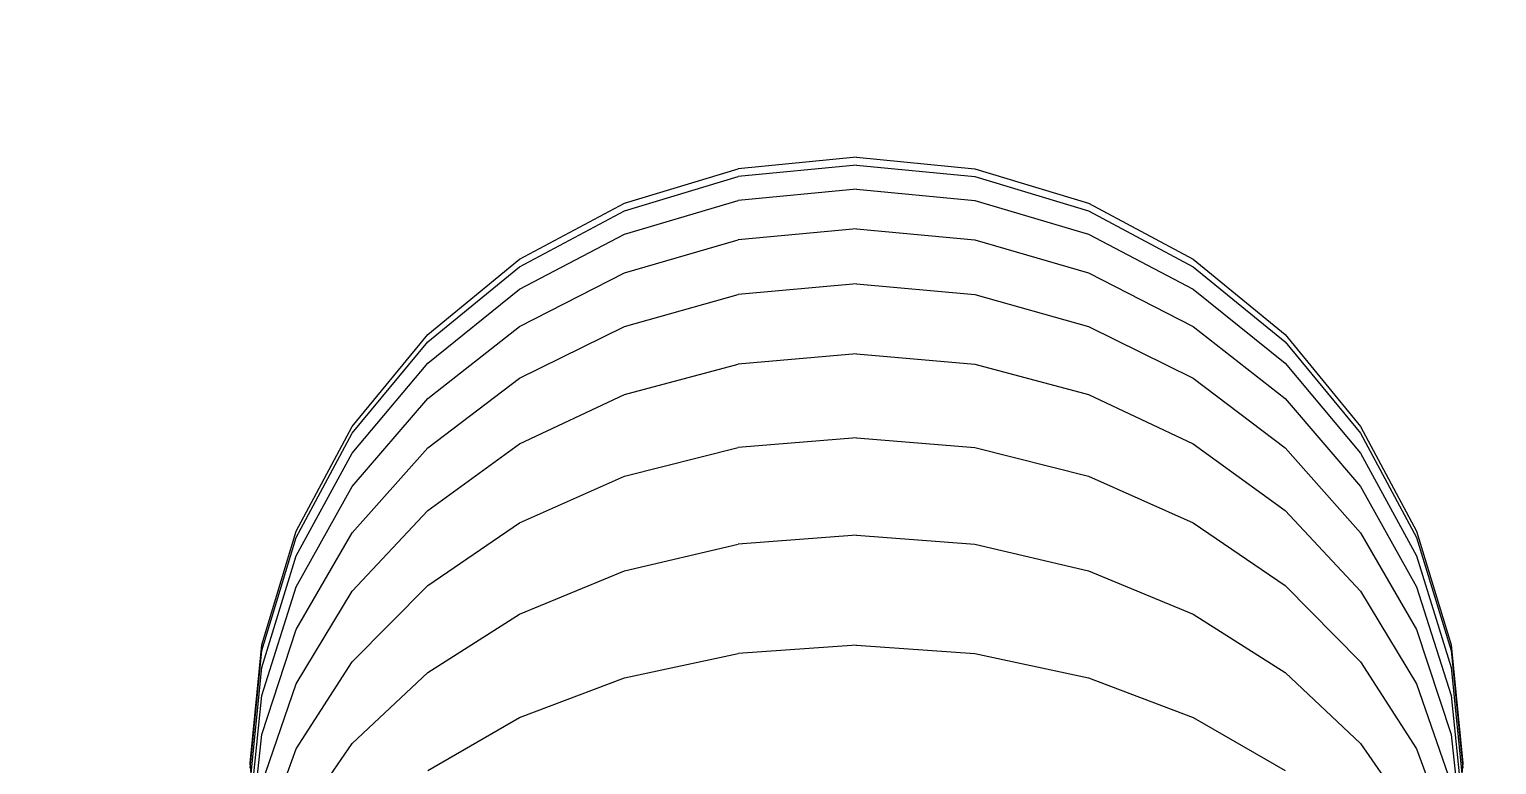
# Model space of a CAD drawing. Extents: x 11992 to 29481, y -6727 to 6811.
# Drawn here: x 12620.1 to 12668.5, y -254.8 to -230.53 of the extents above; entities that cross this region are included whole.
import ezdxf

# ---------------------------------------------------------------- set-up
doc = ezdxf.new("R2010")
doc.units = 0
doc.header["$MEASUREMENT"] = 0
doc.layers.get('0').update_dxf_attribs({"color": 8, "linetype": 'CONTINUOUS'})
doc.layers.add('zoylight 5回路', color=4, linetype='CONTINUOUS')

msp = doc.modelspace()

# ---------------------------------------------------------------- linework, layer by layer
for p, q in [((12647.381, -234.742, -940.523), (12643.479, -235.126, -940.523)), ((12647.381, -234.742, -540.522), (12643.479, -235.126, -540.522)), ((12647.381, -234.742, -940.523), (12651.282, -235.126, -940.523)), ((12647.381, -234.742, -540.522), (12651.282, -235.126, -540.522)), ((12639.727, -236.264, -940.523), (12643.479, -235.126, -940.523)), ((12639.727, -236.264, -540.522), (12643.479, -235.126, -540.522)), ((12647.381, -235.007, -945.914), (12643.479, -235.389, -945.876)), ((12647.381, -235.007, -935.132), (12643.479, -235.389, -935.17)), ((12647.381, -235.007, -545.913), (12643.479, -235.389, -545.876)), ((12647.381, -235.007, -535.132), (12643.479, -235.389, -535.169)), ((12647.381, -235.007, -945.914), (12651.282, -235.389, -945.876)), ((12647.381, -235.007, -935.132), (12651.282, -235.389, -935.17)), ((12647.381, -235.007, -545.913), (12651.282, -235.389, -545.876)), ((12647.381, -235.007, -535.132), (12651.282, -235.389, -535.169)), ((12651.282, -235.126, -940.523), (12655.034, -236.264, -940.523)), ((12651.282, -235.126, -540.522), (12655.034, -236.264, -540.522)), ((12639.727, -236.522, -945.765), (12643.479, -235.389, -945.876)), ((12639.727, -236.522, -935.281), (12643.479, -235.389, -935.17)), ((12639.727, -236.522, -545.764), (12643.479, -235.389, -545.876)), ((12639.727, -236.522, -535.281), (12643.479, -235.389, -535.169)), ((12651.282, -235.389, -945.876), (12655.034, -236.522, -945.765)), ((12651.282, -235.389, -935.17), (12655.034, -236.522, -935.281)), ((12651.282, -235.389, -545.876), (12655.034, -236.522, -545.764)), ((12651.282, -235.389, -535.169), (12655.034, -236.522, -535.281)), ((12639.727, -237.292, -950.956), (12643.479, -236.176, -951.178)), ((12639.727, -237.292, -930.09), (12643.479, -236.176, -929.868)), ((12639.727, -237.292, -550.955), (12643.479, -236.176, -551.177)), ((12639.727, -237.292, -530.089), (12643.479, -236.176, -529.868)), ((12647.381, -235.799, -951.253), (12643.479, -236.176, -951.178)), ((12647.381, -235.799, -929.793), (12643.479, -236.176, -929.868)), ((12647.381, -235.799, -551.252), (12643.479, -236.176, -551.177)), ((12647.381, -235.799, -529.792), (12643.479, -236.176, -529.868)), ((12647.381, -235.799, -951.253), (12651.282, -236.176, -951.178)), ((12647.381, -235.799, -929.793), (12651.282, -236.176, -929.868)), ((12647.381, -235.799, -551.252), (12651.282, -236.176, -551.177)), ((12647.381, -235.799, -529.792), (12651.282, -236.176, -529.868)), ((12651.282, -236.176, -951.178), (12655.034, -237.292, -950.956)), ((12651.282, -236.176, -929.868), (12655.034, -237.292, -930.09)), ((12651.282, -236.176, -551.177), (12655.034, -237.292, -550.955)), ((12651.282, -236.176, -529.868), (12655.034, -237.292, -530.089)), ((12636.269, -238.113, -940.523), (12639.727, -236.264, -940.523)), ((12636.269, -238.113, -540.522), (12639.727, -236.264, -540.522)), ((12636.269, -238.361, -945.583), (12639.727, -236.522, -945.765)), ((12636.269, -238.361, -935.462), (12639.727, -236.522, -935.281)), ((12636.269, -238.361, -545.583), (12639.727, -236.522, -545.764)), ((12636.269, -238.361, -535.462), (12639.727, -236.522, -535.281)), ((12655.034, -236.264, -940.523), (12658.492, -238.113, -940.523)), ((12655.034, -236.264, -540.522), (12658.492, -238.113, -540.522)), ((12655.034, -236.522, -945.765), (12658.492, -238.361, -945.583)), ((12655.034, -236.522, -935.281), (12658.492, -238.361, -935.462)), ((12655.034, -236.522, -545.764), (12658.492, -238.361, -545.583)), ((12655.034, -236.522, -535.281), (12658.492, -238.361, -535.462)), ((12647.381, -237.11, -956.489), (12643.479, -237.478, -956.377)), ((12647.381, -237.11, -924.557), (12643.479, -237.478, -924.669)), ((12647.381, -237.11, -556.488), (12643.479, -237.478, -556.377)), ((12647.381, -237.11, -524.557), (12643.479, -237.478, -524.668)), ((12647.381, -237.11, -956.489), (12651.282, -237.478, -956.377)), ((12647.381, -237.11, -924.557), (12651.282, -237.478, -924.669)), ((12647.381, -237.11, -556.488), (12651.282, -237.478, -556.377)), ((12647.381, -237.11, -524.557), (12651.282, -237.478, -524.668)), ((12636.269, -239.105, -950.595), (12639.727, -237.292, -950.956)), ((12636.269, -239.105, -930.45), (12639.727, -237.292, -930.09)), ((12636.269, -239.105, -550.595), (12639.727, -237.292, -550.955)), ((12636.269, -239.105, -530.45), (12639.727, -237.292, -530.089)), ((12639.727, -238.567, -956.047), (12643.479, -237.478, -956.377)), ((12639.727, -238.567, -924.999), (12643.479, -237.478, -924.669)), ((12639.727, -238.567, -556.046), (12643.479, -237.478, -556.377)), ((12639.727, -238.567, -524.999), (12643.479, -237.478, -524.668)), ((12651.282, -237.478, -956.377), (12655.034, -238.567, -956.047)), ((12651.282, -237.478, -924.669), (12655.034, -238.567, -924.999)), ((12651.282, -237.478, -556.377), (12655.034, -238.567, -556.046)), ((12651.282, -237.478, -524.668), (12655.034, -238.567, -524.999)), ((12655.034, -237.292, -950.956), (12658.492, -239.105, -950.595)), ((12655.034, -237.292, -930.09), (12658.492, -239.105, -930.45)), ((12655.034, -237.292, -550.955), (12658.492, -239.105, -550.595)), ((12655.034, -237.292, -530.089), (12658.492, -239.105, -530.45)), ((12633.238, -240.6, -940.523), (12636.269, -238.113, -940.523)), ((12633.238, -240.6, -540.522), (12636.269, -238.113, -540.522)), ((12658.492, -238.113, -940.523), (12661.523, -240.6, -940.523)), ((12658.492, -238.113, -540.522), (12661.523, -240.6, -540.522)), ((12633.238, -240.837, -945.34), (12636.269, -238.361, -945.583)), ((12633.238, -240.837, -935.706), (12636.269, -238.361, -935.462)), ((12633.238, -240.837, -545.339), (12636.269, -238.361, -545.583)), ((12633.238, -240.837, -535.706), (12636.269, -238.361, -535.462)), ((12636.269, -240.336, -955.51), (12639.727, -238.567, -956.047)), ((12636.269, -240.336, -925.536), (12639.727, -238.567, -924.999)), ((12636.269, -240.336, -555.51), (12639.727, -238.567, -556.046)), ((12636.269, -240.336, -525.535), (12639.727, -238.567, -524.999)), ((12655.034, -238.567, -956.047), (12658.492, -240.336, -955.51)), ((12655.034, -238.567, -924.999), (12658.492, -240.336, -925.536)), ((12655.034, -238.567, -556.046), (12658.492, -240.336, -555.51)), ((12655.034, -238.567, -524.999), (12658.492, -240.336, -525.535)), ((12658.492, -238.361, -945.583), (12661.523, -240.837, -945.34)), ((12658.492, -238.361, -935.462), (12661.523, -240.837, -935.706)), ((12658.492, -238.361, -545.583), (12661.523, -240.837, -545.339)), ((12658.492, -238.361, -535.462), (12661.523, -240.837, -535.706)), ((12633.238, -241.544, -950.11), (12636.269, -239.105, -950.595)), ((12633.238, -241.544, -930.936), (12636.269, -239.105, -930.45)), ((12633.238, -241.544, -550.11), (12636.269, -239.105, -550.595)), ((12633.238, -241.544, -530.935), (12636.269, -239.105, -530.45)), ((12647.381, -238.929, -961.57), (12643.479, -239.284, -961.423)), ((12647.381, -238.929, -919.475), (12643.479, -239.284, -919.622)), ((12647.381, -238.929, -561.57), (12643.479, -239.284, -561.423)), ((12647.381, -238.929, -519.475), (12643.479, -239.284, -519.622)), ((12647.381, -238.929, -961.57), (12651.282, -239.284, -961.423)), ((12647.381, -238.929, -919.475), (12651.282, -239.284, -919.622)), ((12647.381, -238.929, -561.57), (12651.282, -239.284, -561.423)), ((12647.381, -238.929, -519.475), (12651.282, -239.284, -519.622)), ((12658.492, -239.105, -950.595), (12661.523, -241.544, -950.11)), ((12658.492, -239.105, -930.45), (12661.523, -241.544, -930.936)), ((12658.492, -239.105, -550.595), (12661.523, -241.544, -550.11)), ((12658.492, -239.105, -530.45), (12661.523, -241.544, -530.935)), ((12639.727, -240.335, -960.988), (12643.479, -239.284, -961.423)), ((12639.727, -240.335, -920.058), (12643.479, -239.284, -919.622)), ((12639.727, -240.335, -560.988), (12643.479, -239.284, -561.423)), ((12639.727, -240.335, -520.058), (12643.479, -239.284, -519.622)), ((12651.282, -239.284, -961.423), (12655.034, -240.335, -960.988)), ((12651.282, -239.284, -919.622), (12655.034, -240.335, -920.058)), ((12651.282, -239.284, -561.423), (12655.034, -240.335, -560.988)), ((12651.282, -239.284, -519.622), (12655.034, -240.335, -520.058)), ((12633.238, -242.716, -954.788), (12636.269, -240.336, -955.51)), ((12633.238, -242.716, -926.258), (12636.269, -240.336, -925.536)), ((12633.238, -242.716, -554.788), (12636.269, -240.336, -555.51)), ((12633.238, -242.716, -526.257), (12636.269, -240.336, -525.535)), ((12636.269, -242.043, -960.281), (12639.727, -240.335, -960.988)), ((12636.269, -242.043, -920.765), (12639.727, -240.335, -920.058)), ((12636.269, -242.043, -560.28), (12639.727, -240.335, -560.988)), ((12636.269, -242.043, -520.765), (12639.727, -240.335, -520.058)), ((12655.034, -240.335, -960.988), (12658.492, -242.043, -960.281)), ((12655.034, -240.335, -920.058), (12658.492, -242.043, -920.765)), ((12655.034, -240.335, -560.988), (12658.492, -242.043, -560.28)), ((12655.034, -240.335, -520.058), (12658.492, -242.043, -520.765)), ((12658.492, -240.336, -955.51), (12661.523, -242.716, -954.788)), ((12658.492, -240.336, -925.536), (12661.523, -242.716, -926.258)), ((12658.492, -240.336, -555.51), (12661.523, -242.716, -554.788)), ((12658.492, -240.336, -525.535), (12661.523, -242.716, -526.257)), ((12630.751, -243.631, -940.523), (12633.238, -240.6, -940.523)), ((12630.751, -243.631, -540.522), (12633.238, -240.6, -540.522)), ((12630.751, -243.853, -945.043), (12633.238, -240.837, -945.34)), ((12630.751, -243.853, -936.003), (12633.238, -240.837, -935.706)), ((12630.751, -243.853, -545.042), (12633.238, -240.837, -545.339)), ((12630.751, -243.853, -536.003), (12633.238, -240.837, -535.706)), ((12661.523, -240.6, -940.523), (12664.01, -243.631, -940.523)), ((12661.523, -240.6, -540.522), (12664.01, -243.631, -540.522)), ((12661.523, -240.837, -945.34), (12664.01, -243.853, -945.043)), ((12661.523, -240.837, -935.706), (12664.01, -243.853, -936.003)), ((12661.523, -240.837, -545.339), (12664.01, -243.853, -545.042)), ((12661.523, -240.837, -535.706), (12664.01, -243.853, -536.003)), ((12647.381, -241.236, -966.45), (12643.479, -241.575, -966.269)), ((12647.381, -241.236, -914.596), (12643.479, -241.575, -914.777)), ((12647.381, -241.236, -566.449), (12643.479, -241.575, -566.268)), ((12647.381, -241.236, -514.596), (12643.479, -241.575, -514.777)), ((12647.381, -241.236, -966.45), (12651.282, -241.575, -966.269)), ((12647.381, -241.236, -914.596), (12651.282, -241.575, -914.777)), ((12647.381, -241.236, -566.449), (12651.282, -241.575, -566.268)), ((12647.381, -241.236, -514.596), (12651.282, -241.575, -514.777)), ((12630.751, -244.517, -949.519), (12633.238, -241.544, -950.11)), ((12630.751, -244.517, -931.527), (12633.238, -241.544, -930.936)), ((12630.751, -244.517, -549.518), (12633.238, -241.544, -550.11)), ((12630.751, -244.517, -531.527), (12633.238, -241.544, -530.935)), ((12639.727, -242.579, -965.732), (12643.479, -241.575, -966.269)), ((12639.727, -242.579, -915.314), (12643.479, -241.575, -914.777)), ((12639.727, -242.579, -565.732), (12643.479, -241.575, -566.268)), ((12639.727, -242.579, -515.313), (12643.479, -241.575, -514.777)), ((12651.282, -241.575, -966.269), (12655.034, -242.579, -965.732)), ((12651.282, -241.575, -914.777), (12655.034, -242.579, -915.314)), ((12651.282, -241.575, -566.268), (12655.034, -242.579, -565.732)), ((12651.282, -241.575, -514.777), (12655.034, -242.579, -515.313)), ((12661.523, -241.544, -950.11), (12664.01, -244.517, -949.519)), ((12661.523, -241.544, -930.936), (12664.01, -244.517, -931.527)), ((12661.523, -241.544, -550.11), (12664.01, -244.517, -549.518)), ((12661.523, -241.544, -530.935), (12664.01, -244.517, -531.527)), ((12633.238, -244.341, -959.329), (12636.269, -242.043, -960.281)), ((12633.238, -244.341, -921.717), (12636.269, -242.043, -920.765)), ((12633.238, -244.341, -559.328), (12636.269, -242.043, -560.28)), ((12633.238, -244.341, -521.717), (12636.269, -242.043, -520.765)), ((12658.492, -242.043, -960.281), (12661.523, -244.341, -959.329)), ((12658.492, -242.043, -920.765), (12661.523, -244.341, -921.717)), ((12658.492, -242.043, -560.28), (12661.523, -244.341, -559.328)), ((12658.492, -242.043, -520.765), (12661.523, -244.341, -521.717)), ((12630.751, -245.616, -953.908), (12633.238, -242.716, -954.788)), ((12630.751, -245.616, -927.137), (12633.238, -242.716, -926.258)), ((12630.751, -245.616, -553.908), (12633.238, -242.716, -554.788)), ((12630.751, -245.616, -527.137), (12633.238, -242.716, -526.257)), ((12636.269, -244.209, -964.861), (12639.727, -242.579, -965.732)), ((12636.269, -244.209, -916.185), (12639.727, -242.579, -915.314)), ((12636.269, -244.209, -564.86), (12639.727, -242.579, -565.732)), ((12636.269, -244.209, -516.185), (12639.727, -242.579, -515.313)), ((12655.034, -242.579, -965.732), (12658.492, -244.209, -964.861)), ((12655.034, -242.579, -915.314), (12658.492, -244.209, -916.185)), ((12655.034, -242.579, -565.732), (12658.492, -244.209, -564.86)), ((12655.034, -242.579, -515.313), (12658.492, -244.209, -516.185)), ((12661.523, -242.716, -954.788), (12664.01, -245.616, -953.908)), ((12661.523, -242.716, -926.258), (12664.01, -245.616, -927.137)), ((12661.523, -242.716, -554.788), (12664.01, -245.616, -553.908)), ((12661.523, -242.716, -526.257), (12664.01, -245.616, -527.137)), ((12628.903, -247.088, -940.523), (12630.751, -243.631, -940.523)), ((12628.903, -247.088, -540.522), (12630.751, -243.631, -540.522)), ((12628.903, -247.294, -944.704), (12630.751, -243.853, -945.043)), ((12628.903, -247.294, -936.342), (12630.751, -243.853, -936.003)), ((12628.903, -247.294, -544.703), (12630.751, -243.853, -545.042)), ((12628.903, -247.294, -536.342), (12630.751, -243.853, -536.003)), ((12664.01, -243.631, -940.523), (12665.858, -247.088, -940.523)), ((12664.01, -243.631, -540.522), (12665.858, -247.088, -540.522)), ((12664.01, -243.853, -945.043), (12665.858, -247.294, -944.704)), ((12664.01, -243.853, -936.003), (12665.858, -247.294, -936.342)), ((12664.01, -243.853, -545.042), (12665.858, -247.294, -544.703)), ((12664.01, -243.853, -536.003), (12665.858, -247.294, -536.342)), ((12630.751, -247.141, -958.169), (12633.238, -244.341, -959.329)), ((12630.751, -247.141, -922.877), (12633.238, -244.341, -921.717)), ((12630.751, -247.141, -558.169), (12633.238, -244.341, -559.328)), ((12630.751, -247.141, -522.876), (12633.238, -244.341, -521.717)), ((12633.238, -246.403, -963.688), (12636.269, -244.209, -964.861)), ((12633.238, -246.403, -917.357), (12636.269, -244.209, -916.185)), ((12633.238, -246.403, -563.688), (12636.269, -244.209, -564.86)), ((12633.238, -246.403, -517.357), (12636.269, -244.209, -516.185)), ((12639.727, -245.277, -970.233), (12643.479, -244.331, -970.866)), ((12639.727, -245.277, -910.812), (12643.479, -244.331, -910.18)), ((12639.727, -245.277, -570.233), (12643.479, -244.331, -570.865)), ((12639.727, -245.277, -510.812), (12643.479, -244.331, -510.18)), ((12647.381, -244.011, -971.079), (12643.479, -244.331, -970.866)), ((12647.381, -244.011, -909.966), (12643.479, -244.331, -910.18)), ((12647.381, -244.011, -571.079), (12643.479, -244.331, -570.865)), ((12647.381, -244.011, -509.966), (12643.479, -244.331, -510.18)), ((12647.381, -244.011, -971.079), (12651.282, -244.331, -970.866)), ((12647.381, -244.011, -909.966), (12651.282, -244.331, -910.18)), ((12647.381, -244.011, -571.079), (12651.282, -244.331, -570.865)), ((12647.381, -244.011, -509.966), (12651.282, -244.331, -510.18)), ((12651.282, -244.331, -970.866), (12655.034, -245.277, -970.233)), ((12651.282, -244.331, -910.18), (12655.034, -245.277, -910.812)), ((12651.282, -244.331, -570.865), (12655.034, -245.277, -570.233)), ((12651.282, -244.331, -510.18), (12655.034, -245.277, -510.812)), ((12658.492, -244.209, -964.861), (12661.523, -246.403, -963.688)), ((12658.492, -244.209, -916.185), (12661.523, -246.403, -917.357)), ((12658.492, -244.209, -564.86), (12661.523, -246.403, -563.688)), ((12658.492, -244.209, -516.185), (12661.523, -246.403, -517.357)), ((12661.523, -244.341, -959.329), (12664.01, -247.141, -958.169)), ((12661.523, -244.341, -921.717), (12664.01, -247.141, -922.877)), ((12661.523, -244.341, -559.328), (12664.01, -247.141, -558.169)), ((12661.523, -244.341, -521.717), (12664.01, -247.141, -522.876)), ((12628.903, -247.908, -948.844), (12630.751, -244.517, -949.519)), ((12628.903, -247.908, -932.202), (12630.751, -244.517, -931.527)), ((12628.903, -247.908, -548.844), (12630.751, -244.517, -549.518)), ((12628.903, -247.908, -532.201), (12630.751, -244.517, -531.527)), ((12664.01, -244.517, -949.519), (12665.858, -247.908, -948.844)), ((12664.01, -244.517, -931.527), (12665.858, -247.908, -932.202)), ((12664.01, -244.517, -549.518), (12665.858, -247.908, -548.844)), ((12664.01, -244.517, -531.527), (12665.858, -247.908, -532.201)), ((12636.269, -246.814, -969.207), (12639.727, -245.277, -970.233)), ((12636.269, -246.814, -911.839), (12639.727, -245.277, -910.812)), ((12636.269, -246.814, -569.206), (12639.727, -245.277, -570.233)), ((12636.269, -246.814, -511.839), (12639.727, -245.277, -510.812)), ((12655.034, -245.277, -970.233), (12658.492, -246.814, -969.207)), ((12655.034, -245.277, -910.812), (12658.492, -246.814, -911.839)), ((12655.034, -245.277, -570.233), (12658.492, -246.814, -569.206)), ((12655.034, -245.277, -510.812), (12658.492, -246.814, -511.839)), ((12628.903, -248.925, -952.905), (12630.751, -245.616, -953.908)), ((12628.903, -248.925, -928.141), (12630.751, -245.616, -927.137)), ((12628.903, -248.925, -552.904), (12630.751, -245.616, -553.908)), ((12628.903, -248.925, -528.141), (12630.751, -245.616, -527.137)), ((12664.01, -245.616, -953.908), (12665.858, -248.925, -952.905)), ((12664.01, -245.616, -927.137), (12665.858, -248.925, -928.141)), ((12664.01, -245.616, -553.908), (12665.858, -248.925, -552.904)), ((12664.01, -245.616, -527.137), (12665.858, -248.925, -528.141)), ((12630.751, -249.075, -962.26), (12633.238, -246.403, -963.688)), ((12630.751, -249.075, -918.786), (12633.238, -246.403, -917.357)), ((12630.751, -249.075, -562.259), (12633.238, -246.403, -563.688)), ((12630.751, -249.075, -518.786), (12633.238, -246.403, -517.357)), ((12633.238, -248.882, -967.825), (12636.269, -246.814, -969.207)), ((12633.238, -248.882, -913.221), (12636.269, -246.814, -911.839)), ((12633.238, -248.882, -567.825), (12636.269, -246.814, -569.206)), ((12633.238, -248.882, -513.221), (12636.269, -246.814, -511.839)), ((12658.492, -246.814, -969.207), (12661.523, -248.882, -967.825)), ((12658.492, -246.814, -911.839), (12661.523, -248.882, -913.221)), ((12658.492, -246.814, -569.206), (12661.523, -248.882, -567.825)), ((12658.492, -246.814, -511.839), (12661.523, -248.882, -513.221)), ((12661.523, -246.403, -963.688), (12664.01, -249.075, -962.26)), ((12661.523, -246.403, -917.357), (12664.01, -249.075, -918.786)), ((12661.523, -246.403, -563.688), (12664.01, -249.075, -562.259)), ((12661.523, -246.403, -517.357), (12664.01, -249.075, -518.786)), ((12627.765, -250.84, -940.523), (12628.903, -247.088, -940.523)), ((12627.765, -250.84, -540.522), (12628.903, -247.088, -540.522)), ((12627.765, -251.028, -944.336), (12628.903, -247.294, -944.704)), ((12627.765, -251.028, -936.71), (12628.903, -247.294, -936.342)), ((12627.765, -251.028, -544.335), (12628.903, -247.294, -544.703)), ((12627.765, -251.028, -536.709), (12628.903, -247.294, -536.342)), ((12628.903, -250.335, -956.846), (12630.751, -247.141, -958.169)), ((12628.903, -250.335, -924.2), (12630.751, -247.141, -922.877)), ((12628.903, -250.335, -556.845), (12630.751, -247.141, -558.169)), ((12628.903, -250.335, -524.2), (12630.751, -247.141, -522.876)), ((12647.381, -247.226, -975.415), (12643.479, -247.524, -975.171)), ((12647.381, -247.226, -905.631), (12643.479, -247.524, -905.875)), ((12647.381, -247.226, -575.414), (12643.479, -247.524, -575.17)), ((12647.381, -247.226, -505.631), (12643.479, -247.524, -505.875)), ((12647.381, -247.226, -975.415), (12651.282, -247.524, -975.171)), ((12647.381, -247.226, -905.631), (12651.282, -247.524, -905.875)), ((12647.381, -247.226, -575.414), (12651.282, -247.524, -575.17)), ((12647.381, -247.226, -505.631), (12651.282, -247.524, -505.875)), ((12664.01, -247.141, -958.169), (12665.858, -250.335, -956.846)), ((12664.01, -247.141, -922.877), (12665.858, -250.335, -924.2)), ((12664.01, -247.141, -558.169), (12665.858, -250.335, -556.845)), ((12664.01, -247.141, -522.876), (12665.858, -250.335, -524.2)), ((12665.858, -247.088, -940.523), (12666.996, -250.84, -940.523)), ((12665.858, -247.088, -540.522), (12666.996, -250.84, -540.522)), ((12665.858, -247.294, -944.704), (12666.996, -251.028, -944.336)), ((12665.858, -247.294, -936.342), (12666.996, -251.028, -936.71)), ((12665.858, -247.294, -544.703), (12666.996, -251.028, -544.335)), ((12665.858, -247.294, -536.342), (12666.996, -251.028, -536.709)), ((12639.727, -248.403, -974.449), (12643.479, -247.524, -975.171)), ((12639.727, -248.403, -906.597), (12643.479, -247.524, -905.875)), ((12639.727, -248.403, -574.448), (12643.479, -247.524, -575.17)), ((12639.727, -248.403, -506.597), (12643.479, -247.524, -505.875)), ((12651.282, -247.524, -975.171), (12655.034, -248.403, -974.449)), ((12651.282, -247.524, -905.875), (12655.034, -248.403, -906.597)), ((12651.282, -247.524, -575.17), (12655.034, -248.403, -574.448)), ((12651.282, -247.524, -505.875), (12655.034, -248.403, -506.597)), ((12627.765, -251.588, -948.112), (12628.903, -247.908, -948.844)), ((12627.765, -251.588, -932.933), (12628.903, -247.908, -932.202)), ((12627.765, -251.588, -548.112), (12628.903, -247.908, -548.844)), ((12627.765, -251.588, -532.933), (12628.903, -247.908, -532.201)), ((12665.858, -247.908, -948.844), (12666.996, -251.588, -948.112)), ((12665.858, -247.908, -932.202), (12666.996, -251.588, -932.933)), ((12665.858, -247.908, -548.844), (12666.996, -251.588, -548.112)), ((12665.858, -247.908, -532.201), (12666.996, -251.588, -532.933)), ((12636.269, -249.832, -973.276), (12639.727, -248.403, -974.449)), ((12636.269, -249.832, -907.769), (12639.727, -248.403, -906.597)), ((12636.269, -249.832, -573.276), (12639.727, -248.403, -574.448)), ((12636.269, -249.832, -507.769), (12639.727, -248.403, -506.597)), ((12655.034, -248.403, -974.449), (12658.492, -249.832, -973.276)), ((12655.034, -248.403, -906.597), (12658.492, -249.832, -907.769)), ((12655.034, -248.403, -574.448), (12658.492, -249.832, -573.276)), ((12655.034, -248.403, -506.597), (12658.492, -249.832, -507.769)), ((12627.765, -252.515, -951.815), (12628.903, -248.925, -952.905)), ((12627.765, -252.515, -929.23), (12628.903, -248.925, -928.141)), ((12627.765, -252.515, -551.815), (12628.903, -248.925, -552.904)), ((12627.765, -252.515, -529.23), (12628.903, -248.925, -528.141)), ((12628.903, -252.125, -960.63), (12630.751, -249.075, -962.26)), ((12628.903, -252.125, -920.416), (12630.751, -249.075, -918.786)), ((12628.903, -252.125, -560.629), (12630.751, -249.075, -562.259)), ((12628.903, -252.125, -520.416), (12630.751, -249.075, -518.786)), ((12630.751, -251.402, -966.141), (12633.238, -248.882, -967.825)), ((12630.751, -251.402, -914.905), (12633.238, -248.882, -913.221)), ((12630.751, -251.402, -566.141), (12633.238, -248.882, -567.825)), ((12630.751, -251.402, -514.904), (12633.238, -248.882, -513.221)), ((12661.523, -248.882, -967.825), (12664.01, -251.402, -966.141)), ((12661.523, -248.882, -913.221), (12664.01, -251.402, -914.905)), ((12661.523, -248.882, -567.825), (12664.01, -251.402, -566.141)), ((12661.523, -248.882, -513.221), (12664.01, -251.402, -514.904)), ((12664.01, -249.075, -962.26), (12665.858, -252.125, -960.63)), ((12664.01, -249.075, -918.786), (12665.858, -252.125, -920.416)), ((12664.01, -249.075, -562.259), (12665.858, -252.125, -560.629)), ((12664.01, -249.075, -518.786), (12665.858, -252.125, -520.416)), ((12665.858, -248.925, -952.905), (12666.996, -252.515, -951.815)), ((12665.858, -248.925, -928.141), (12666.996, -252.515, -929.23)), ((12665.858, -248.925, -552.904), (12666.996, -252.515, -551.815)), ((12665.858, -248.925, -528.141), (12666.996, -252.515, -529.23)), ((12633.238, -251.755, -971.698), (12636.269, -249.832, -973.276)), ((12633.238, -251.755, -909.347), (12636.269, -249.832, -907.769)), ((12633.238, -251.755, -571.698), (12636.269, -249.832, -573.276)), ((12633.238, -251.755, -509.347), (12636.269, -249.832, -507.769)), ((12658.492, -249.832, -973.276), (12661.523, -251.755, -971.698)), ((12658.492, -249.832, -907.769), (12661.523, -251.755, -909.347)), ((12658.492, -249.832, -573.276), (12661.523, -251.755, -571.698)), ((12658.492, -249.832, -507.769), (12661.523, -251.755, -509.347)), ((12627.765, -253.801, -955.41), (12628.903, -250.335, -956.846)), ((12627.765, -253.801, -925.636), (12628.903, -250.335, -924.2)), ((12627.765, -253.801, -555.41), (12628.903, -250.335, -556.845)), ((12627.765, -253.801, -525.635), (12628.903, -250.335, -524.2)), ((12665.858, -250.335, -956.846), (12666.996, -253.801, -955.41)), ((12665.858, -250.335, -924.2), (12666.996, -253.801, -925.636)), ((12665.858, -250.335, -556.845), (12666.996, -253.801, -555.41)), ((12665.858, -250.335, -524.2), (12666.996, -253.801, -525.635)), ((12627.381, -254.742, -940.523), (12627.765, -250.84, -940.523)), ((12627.381, -254.742, -540.522), (12627.765, -250.84, -540.522)), ((12627.381, -254.911, -943.953), (12627.765, -251.028, -944.336)), ((12627.381, -254.911, -937.092), (12627.765, -251.028, -936.71)), ((12627.381, -254.911, -543.953), (12627.765, -251.028, -544.335)), ((12627.381, -254.911, -537.092), (12627.765, -251.028, -536.709)), ((12639.727, -251.928, -978.337), (12643.479, -251.123, -979.142)), ((12639.727, -251.928, -902.708), (12643.479, -251.123, -901.904)), ((12639.727, -251.928, -578.337), (12643.479, -251.123, -579.142)), ((12639.727, -251.928, -502.708), (12643.479, -251.123, -501.903)), ((12647.381, -250.851, -979.414), (12643.479, -251.123, -979.142)), ((12647.381, -250.851, -901.632), (12643.479, -251.123, -901.904)), ((12647.381, -250.851, -579.413), (12643.479, -251.123, -579.142)), ((12647.381, -250.851, -501.632), (12643.479, -251.123, -501.903)), ((12647.381, -250.851, -979.414), (12651.282, -251.123, -979.142)), ((12647.381, -250.851, -901.632), (12651.282, -251.123, -901.904)), ((12647.381, -250.851, -579.413), (12651.282, -251.123, -579.142)), ((12647.381, -250.851, -501.632), (12651.282, -251.123, -501.903)), ((12651.282, -251.123, -979.142), (12655.034, -251.928, -978.337)), ((12651.282, -251.123, -901.904), (12655.034, -251.928, -902.708)), ((12651.282, -251.123, -579.142), (12655.034, -251.928, -578.337)), ((12651.282, -251.123, -501.903), (12655.034, -251.928, -502.708)), ((12666.996, -250.84, -940.523), (12667.381, -254.742, -940.523)), ((12666.996, -250.84, -540.522), (12667.381, -254.742, -540.522)), ((12666.996, -251.028, -944.336), (12667.381, -254.911, -943.953)), ((12666.996, -251.028, -936.71), (12667.381, -254.911, -937.092)), ((12666.996, -251.028, -544.335), (12667.381, -254.911, -543.953)), ((12666.996, -251.028, -536.709), (12667.381, -254.911, -537.092)), ((12627.381, -255.415, -947.351), (12627.765, -251.588, -948.112)), ((12627.381, -255.415, -933.695), (12627.765, -251.588, -932.933)), ((12627.381, -255.415, -547.351), (12627.765, -251.588, -548.112)), ((12627.381, -255.415, -533.694), (12627.765, -251.588, -532.933)), ((12628.903, -254.277, -964.22), (12630.751, -251.402, -966.141)), ((12628.903, -254.277, -916.826), (12630.751, -251.402, -914.905)), ((12628.903, -254.277, -564.22), (12630.751, -251.402, -566.141)), ((12628.903, -254.277, -516.825), (12630.751, -251.402, -514.904)), ((12664.01, -251.402, -966.141), (12665.858, -254.277, -964.22)), ((12664.01, -251.402, -914.905), (12665.858, -254.277, -916.826)), ((12664.01, -251.402, -566.141), (12665.858, -254.277, -564.22)), ((12664.01, -251.402, -514.904), (12665.858, -254.277, -516.825)), ((12666.996, -251.588, -948.112), (12667.381, -255.415, -947.351)), ((12666.996, -251.588, -932.933), (12667.381, -255.415, -933.695)), ((12666.996, -251.588, -548.112), (12667.381, -255.415, -547.351)), ((12666.996, -251.588, -532.933), (12667.381, -255.415, -533.694)), ((12627.765, -255.434, -958.861), (12628.903, -252.125, -960.63)), ((12627.765, -255.434, -922.185), (12628.903, -252.125, -920.416)), ((12627.765, -255.434, -558.861), (12628.903, -252.125, -560.629)), ((12627.765, -255.434, -522.184), (12628.903, -252.125, -520.416)), ((12630.751, -254.097, -969.776), (12633.238, -251.755, -971.698)), ((12630.751, -254.097, -911.27), (12633.238, -251.755, -909.347)), ((12630.751, -254.097, -569.775), (12633.238, -251.755, -571.698)), ((12630.751, -254.097, -511.27), (12633.238, -251.755, -509.347)), ((12636.269, -253.235, -977.03), (12639.727, -251.928, -978.337)), ((12636.269, -253.235, -904.015), (12639.727, -251.928, -902.708)), ((12636.269, -253.235, -577.03), (12639.727, -251.928, -578.337)), ((12636.269, -253.235, -504.015), (12639.727, -251.928, -502.708)), ((12655.034, -251.928, -978.337), (12658.492, -253.235, -977.03)), ((12655.034, -251.928, -902.708), (12658.492, -253.235, -904.015)), ((12655.034, -251.928, -578.337), (12658.492, -253.235, -577.03)), ((12655.034, -251.928, -502.708), (12658.492, -253.235, -504.015)), ((12661.523, -251.755, -971.698), (12664.01, -254.097, -969.776)), ((12661.523, -251.755, -909.347), (12664.01, -254.097, -911.27)), ((12661.523, -251.755, -571.698), (12664.01, -254.097, -569.775)), ((12661.523, -251.755, -509.347), (12664.01, -254.097, -511.27)), ((12665.858, -252.125, -960.63), (12666.996, -255.434, -958.861)), ((12665.858, -252.125, -920.416), (12666.996, -255.434, -922.185)), ((12665.858, -252.125, -560.629), (12666.996, -255.434, -558.861)), ((12665.858, -252.125, -520.416), (12666.996, -255.434, -522.184)), ((12627.381, -256.249, -950.683), (12627.765, -252.515, -951.815)), ((12627.381, -256.249, -930.363), (12627.765, -252.515, -929.23)), ((12627.381, -256.249, -550.682), (12627.765, -252.515, -551.815)), ((12627.381, -256.249, -530.362), (12627.765, -252.515, -529.23)), ((12666.996, -252.515, -951.815), (12667.381, -256.249, -950.683)), ((12666.996, -252.515, -929.23), (12667.381, -256.249, -930.363)), ((12666.996, -252.515, -551.815), (12667.381, -256.249, -550.682)), ((12666.996, -252.515, -529.23), (12667.381, -256.249, -530.362)), ((12633.238, -254.993, -975.272), (12636.269, -253.235, -977.03)), ((12633.238, -254.993, -905.774), (12636.269, -253.235, -904.015)), ((12633.238, -254.993, -575.271), (12636.269, -253.235, -577.03)), ((12633.238, -254.993, -505.774), (12636.269, -253.235, -504.015)), ((12658.492, -253.235, -977.03), (12661.523, -254.993, -975.272)), ((12658.492, -253.235, -904.015), (12661.523, -254.993, -905.774)), ((12658.492, -253.235, -577.03), (12661.523, -254.993, -575.271)), ((12658.492, -253.235, -504.015), (12661.523, -254.993, -505.774)), ((12627.381, -257.406, -953.917), (12627.765, -253.801, -955.41)), ((12627.381, -257.406, -927.129), (12627.765, -253.801, -925.636)), ((12627.381, -257.406, -553.916), (12627.765, -253.801, -555.41)), ((12627.381, -257.406, -527.129), (12627.765, -253.801, -525.635)), ((12628.903, -256.77, -967.582), (12630.751, -254.097, -969.776)), ((12628.903, -256.77, -913.464), (12630.751, -254.097, -911.27)), ((12628.903, -256.77, -567.582), (12630.751, -254.097, -569.775)), ((12628.903, -256.77, -513.463), (12630.751, -254.097, -511.27)), ((12664.01, -254.097, -969.776), (12665.858, -256.77, -967.582)), ((12664.01, -254.097, -911.27), (12665.858, -256.77, -913.464)), ((12664.01, -254.097, -569.775), (12665.858, -256.77, -567.582)), ((12664.01, -254.097, -511.27), (12665.858, -256.77, -513.463)), ((12666.996, -253.801, -955.41), (12667.381, -257.406, -953.917)), ((12666.996, -253.801, -925.636), (12667.381, -257.406, -927.129)), ((12666.996, -253.801, -555.41), (12667.381, -257.406, -553.916)), ((12666.996, -253.801, -525.635), (12667.381, -257.406, -527.129)), ((12627.765, -257.396, -962.136), (12628.903, -254.277, -964.22)), ((12627.765, -257.396, -918.91), (12628.903, -254.277, -916.826)), ((12627.765, -257.396, -562.135), (12628.903, -254.277, -564.22)), ((12627.765, -257.396, -518.91), (12628.903, -254.277, -516.825)), ((12665.858, -254.277, -964.22), (12666.996, -257.396, -962.136)), ((12665.858, -254.277, -916.826), (12666.996, -257.396, -918.91)), ((12665.858, -254.277, -564.22), (12666.996, -257.396, -562.135)), ((12665.858, -254.277, -516.825), (12666.996, -257.396, -518.91)), ((12627.765, -258.644, -940.523), (12627.381, -254.742, -940.523)), ((12627.765, -258.644, -540.522), (12627.381, -254.742, -540.522)), ((12667.381, -254.742, -940.523), (12666.996, -258.644, -940.523)), ((12667.381, -254.742, -540.522), (12666.996, -258.644, -540.522))]:
    msp.add_line(p, q)
at = {"layer": 'zoylight 5回路', "linetype": 'Continuous'}
for centre, radius, start, end in [((13243.123, 243.663), 726.907, 173.67665, 273.052944), ((18264.012, -986.001), 5900.277, 167.2023181, 199.2262745)]:
    msp.add_arc(centre, radius, start, end, dxfattribs=at)

doc.saveas('drawing.dxf')
